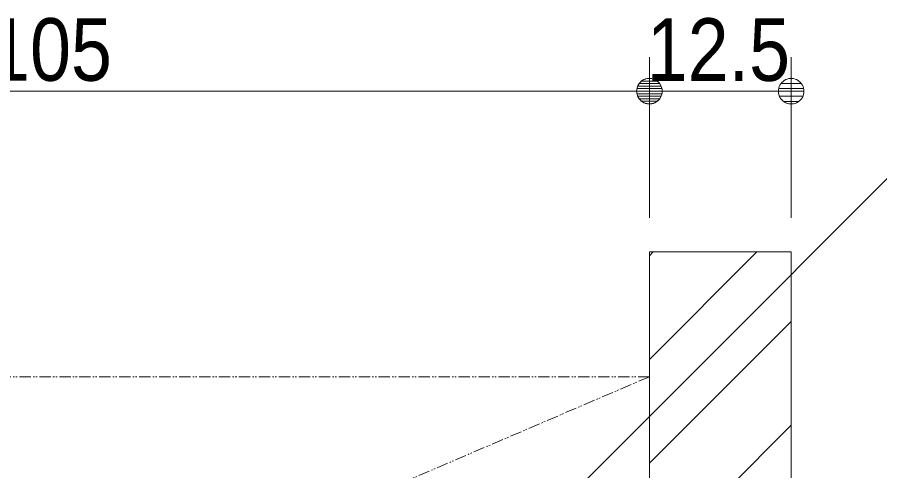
# Model space of a CAD drawing. Units: millimetres, scale not verified. Extents: x -4547 to 4547, y -2284 to 2284.
# Drawn here: x -2127.1 to -1746.8, y 449.1 to 648.9 of the extents above; entities that cross this region are included whole.
import ezdxf
from ezdxf.enums import TextEntityAlignment as Align

# ---------------------------------------------------------------- set-up
doc = ezdxf.new("R2010")
doc.units = ezdxf.units.MM
doc.header["$LTSCALE"] = 20
doc.linetypes.add('DOUBLE_CHAIN1', pattern=[8.8, 5, -1, 0.6, -0.6, 0.6, -1])
for name, color, linetype, lineweight in [('0-0_3一般', 7, 'Continuous', 9), ('0-2_0', 7, 'Continuous', 9), ('0-3_2寸法-3', 7, 'Continuous', 9), ('0-4_2寸法-1', 7, 'Continuous', 9)]:
    doc.layers.add(name, color=color, linetype=linetype, lineweight=lineweight)
doc.styles.add('ＭＳ Ｐゴシック', font='')
doc.styles.get('ＭＳ Ｐゴシック').set_extended_font_data('MS PGothic')

# ---------------------------------------------------------------- blocks, each defined once
blk = doc.blocks.new('グループ-68')
at = {"layer": '0-0_3一般'}
for p, q in [((-10154.6, 10876.6), (-10121.2, 10910)), ((-10154.6, 9962.2), (-9206.8, 10910)), ((-10154.6, 9047.8), (-8904.6, 10297.8)), ((-10154.6, 8133.4), (-8904.6, 9383.4))]:
    blk.add_line(p, q, dxfattribs=at)
blk.add_lwpolyline([(-10154.6, 10910), (-10154.6, 4060), (-8904.6, 4060), (-8904.6, 10910)], close=True, dxfattribs=at)
blk = doc.blocks.new('グループ-69')
at = {"layer": '0-0_3一般', "linetype": 'DOUBLE_CHAIN1'}
for p, q in [((-10154.6, 10910), (-10154.6, 5310)), ((-8904.6, 4060), (-8904.6, 10910)), ((-10154.6, 9810), (-20654.6, 9810)), ((-10154.6, 9810), (-20654.6, 5310))]:
    blk.add_line(p, q, dxfattribs=at)
at = {"layer": '0-0_3一般'}
blk.add_blockref('グループ-68', (0, 0), dxfattribs=at)
blk = doc.blocks.new('グループ-76')
at = {"layer": '0-0_3一般'}
blk.add_blockref('グループ-69', (0, 0), dxfattribs=at)
blk = doc.blocks.new('_Dot')
at = {"layer": '0-2_0'}
for p, q in [((-10, 0), (-20, 0)), ((9.78, 2), (-9.78, 2)), ((7.99, 6), (-7.99, 6)), ((9.16, -3.98), (-9.16, -3.98)), ((6, -7.98), (-6, -7.98))]:
    blk.add_line(p, q, dxfattribs=at)
for points in [[(10, 0), (9.92, 1.25), (9.69, 2.49), (9.3, 3.68), (8.76, 4.82), (8.09, 5.88), (7.29, 6.85), (6.37, 7.71), (5.36, 8.44), (4.26, 9.05), (3.09, 9.51), (1.87, 9.82), (0.63, 9.98), (-0.63, 9.98), (-1.87, 9.82), (-3.09, 9.51), (-4.26, 9.05), (-5.36, 8.44), (-6.37, 7.71), (-7.29, 6.85), (-8.09, 5.88), (-8.76, 4.82), (-9.3, 3.68), (-9.69, 2.49), (-9.92, 1.25), (-10, 0), (0, 0)], [(-10, 0), (-9.92, -1.25), (-9.69, -2.49), (-9.3, -3.68), (-8.76, -4.82), (-8.09, -5.88), (-7.29, -6.85), (-6.37, -7.71), (-5.36, -8.44), (-4.26, -9.05), (-3.09, -9.51), (-1.87, -9.82), (-0.63, -9.98), (0.63, -9.98), (1.87, -9.82), (3.09, -9.51), (4.26, -9.05), (5.36, -8.44), (6.37, -7.71), (7.29, -6.85), (8.09, -5.88), (8.76, -4.82), (9.3, -3.68), (9.69, -2.49), (9.92, -1.25), (10, 0), (0, 0)]]:
    blk.add_lwpolyline(points, close=True, dxfattribs=at)

msp = doc.modelspace()

# ---------------------------------------------------------------- linework, layer by layer
at = {"layer": '0-3_2寸法-3'}
msp.add_lwpolyline([(-1398.02, 633.04), (-1688.32, 633.04), (-1879.35, 442)], dxfattribs=at)
at = {"layer": '0-4_2寸法-1'}
for p, q in [((-1848.35, 560.5), (-1848.35, 631.37)), ((-1848.35, 560.5), (-1848.35, 631.32)), ((-1785.85, 560.5), (-1785.85, 631.32)), ((-2362.1, 616.37), (-1859.61, 616.37)), ((-1797.11, 616.32), (-1837.1, 616.32))]:
    msp.add_line(p, q, dxfattribs=at)

# ---------------------------------------------------------------- block references
at = {"layer": '0-0_3一般', "xscale": 0.05, "yscale": 0.05}
msp.add_blockref('グループ-76', (-1340.62, 0), dxfattribs=at)
at = {"layer": '0-4_2寸法-1', "xscale": 0.5627563, "yscale": 0.5627563}
for p in [(-1848.35, 616.37), (-1785.85, 616.32)]:
    msp.add_blockref('_Dot', p, dxfattribs=at)
at = {"layer": '0-4_2寸法-1', "xscale": 0.5627563, "yscale": 0.5627563, "rotation": 180}
msp.add_blockref('_Dot', (-1848.35, 616.32), dxfattribs=at)

# ---------------------------------------------------------------- texts
at = {"layer": '0-4_2寸法-1', "style": 'ＭＳ Ｐゴシック', "width": 0.9}
for s, p in [('105', (-2139.52, 612.65)), ('12.5', (-1849.51, 612.6))]:
    msp.add_text(s, height=27.57, dxfattribs=at).set_placement(p, align=Align.BOTTOM_LEFT)

doc.saveas('drawing.dxf')
